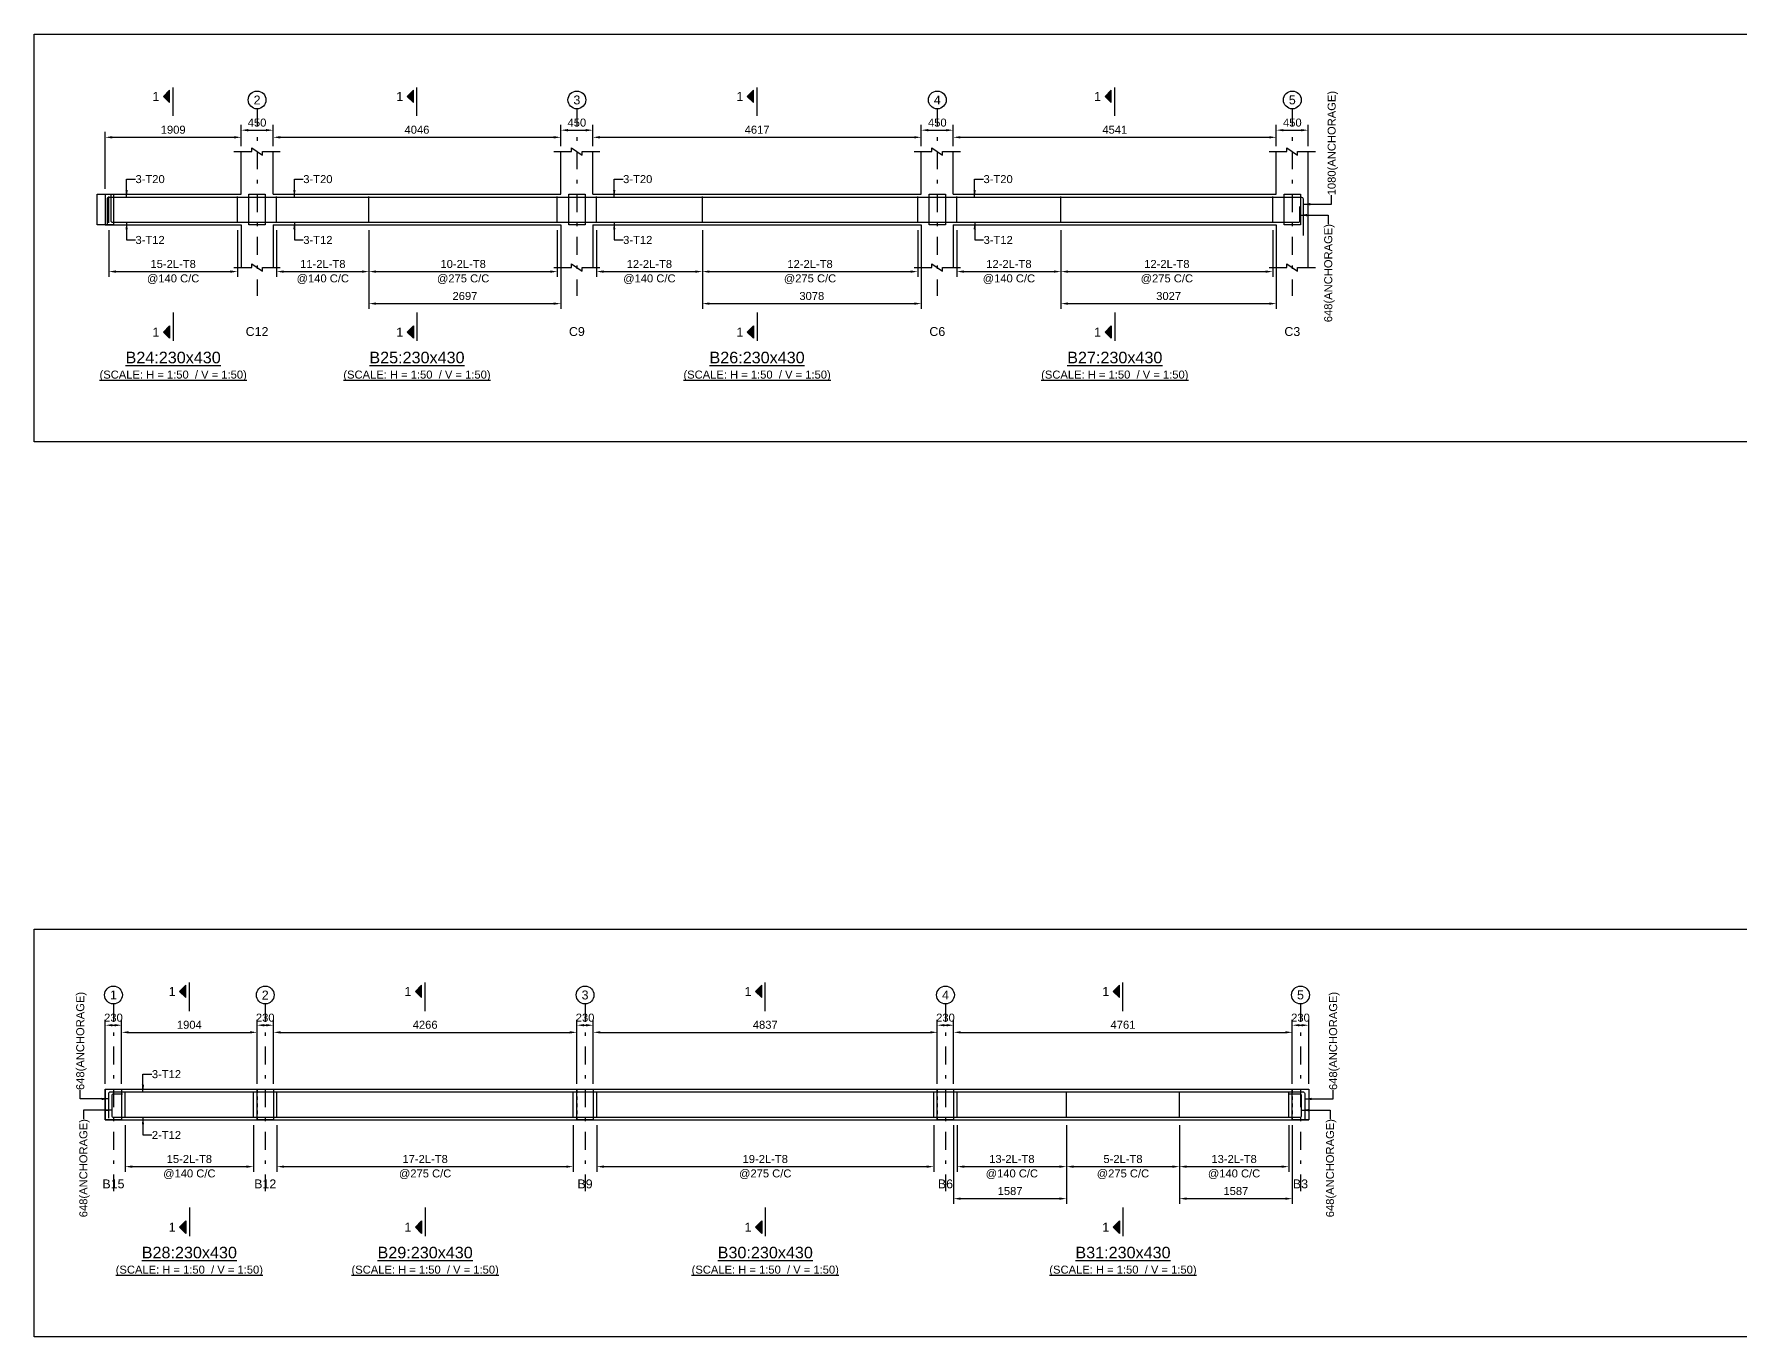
# Model space of a CAD drawing. Header units: inches. Extents: x -2000 to 93976, y -209440 to 3300.
# Drawn here: x -2000 to 45988, y -209440 to -172820 of the extents above; entities that cross this region are included whole.
import ezdxf
from ezdxf.enums import TextEntityAlignment as Align

# ---------------------------------------------------------------- set-up
doc = ezdxf.new("R2010")
doc.units = ezdxf.units.IN
doc.header["$LTSCALE"] = 1000
doc.header["$MEASUREMENT"] = 0
doc.linetypes.add('SCCenter', pattern=[1.2, 0.5, -0.3, 0.1, -0.3])
doc.linetypes.add('SCHidden', pattern=[0.2, 0.1, -0.1])
for name, color, linetype in [('Concrete Line', 2, 'Continuous'), ('Cut Line', 31, 'Continuous'), ('Dimension', 31, 'Continuous'), ('Grid', 8, 'Continuous'), ('Labels', 4, 'Continuous'), ('Labels_Support', 4, 'Continuous'), ('Link', 225, 'Continuous'), ('Reinforcement', 4, 'Continuous'), ('Schedule Border', 60, 'Continuous'), ('Section Mark', 5, 'Continuous'), ('Solid', 25, 'Continuous'), ('Text', 31, 'Continuous'), ('Text_Scale', 31, 'Continuous')]:
    doc.layers.add(name, color=color, linetype=linetype)
doc.styles.add('SC-SansSerif', font='SansSerif')
doc.styles.get("Standard").update_dxf_attribs({"font": 'txt.shx'})
doc.dimstyles.new('SCBBSDimStyl', dxfattribs={"dimtxt": 225, "dimasz": 200, "dimexe": 150, "dimexo": 150, "dimgap": 100, "dimtad": 1, "dimtoh": 1, "dimdec": 0, "dimzin": 0, "dimdsep": 46, "dimtxsty": 'SC-SansSerif', "dimcen": 0.09, "dimclrd": 8, "dimclre": 8, "dimclrt": 31, "dimadec": 0, "dimazin": 0, "dimtfac": 1, "dimtdec": 0, "dimtix": 1, "dimtofl": 0, "dimtmove": 0, "dimatfit": 3, "dimfxl": 1, "dimtolj": 1, "dimtzin": 0, "dimarcsym": 0})
doc.dimstyles.get("Standard").update_dxf_attribs({"dimtxt": 0.18, "dimasz": 200, "dimexe": 0.18, "dimexo": 0.0625, "dimgap": 0.09, "dimtad": 0, "dimtih": 1, "dimtoh": 1, "dimdec": 4, "dimzin": 0, "dimdsep": 46, "dimtxsty": 'Standard', "dimcen": 0.09, "dimadec": 0, "dimazin": 0, "dimtfac": 1, "dimtdec": 4, "dimtofl": 0, "dimtmove": 0, "dimatfit": 3, "dimfxl": 1, "dimtolj": 1, "dimtzin": 0, "dimarcsym": 0})

# ---------------------------------------------------------------- blocks, each defined once
blk = doc.blocks.new('*D133')
at = {"color": 8, "linetype": 'ByBlock', "lineweight": -2}
for p, q in [((100, -178330), (100, -179645)), ((3718, -178330), (3718, -179645)), ((300, -179495), (3518, -179495))]:
    blk.add_line(p, q, dxfattribs=at)
at = {"color": 8}
for points in [[(100, -179495), (300, -179462), (300, -179528)], [(3718, -179495), (3518, -179528), (3518, -179462)]]:
    blk.add_solid(points, dxfattribs=at)
at = {"layer": 'DEFPOINTS', "color": 31}
for p in [(100, -178180), (3718, -178180), (100, -179495)]:
    blk.add_point(p, dxfattribs=at)
at = {"color": 31, "char_height": 225, "attachment_point": 5, "style": 'SC-SansSerif'}
for s, insert in [('\\A1;15-2L-T8', (1909, -179282)), ('\\A1;@140 C/C', (1909, -179708))]:
    blk.add_mtext(s, dxfattribs=dict(at, insert=insert))
blk = doc.blocks.new('*D134')
at = {"color": 8, "linetype": 'ByBlock', "lineweight": -2}
for p, q in [((4818, -178330), (4818, -179645)), ((7415, -178330), (7415, -179645)), ((5018, -179495), (7215, -179495))]:
    blk.add_line(p, q, dxfattribs=at)
at = {"color": 8}
for points in [[(4818, -179495), (5018, -179462), (5018, -179528)], [(7415, -179495), (7215, -179528), (7215, -179462)]]:
    blk.add_solid(points, dxfattribs=at)
at = {"layer": 'DEFPOINTS', "color": 31}
for p in [(4818, -178180), (7415, -178180), (4818, -179495)]:
    blk.add_point(p, dxfattribs=at)
at = {"color": 31, "char_height": 225, "attachment_point": 5, "style": 'SC-SansSerif'}
for s, insert in [('\\A1;11-2L-T8', (6117, -179282)), ('\\A1;@140 C/C', (6117, -179708))]:
    blk.add_mtext(s, dxfattribs=dict(at, insert=insert))
blk = doc.blocks.new('*D135')
at = {"color": 8, "linetype": 'ByBlock', "lineweight": -2}
for p, q in [((7415, -178330), (7415, -179645)), ((12710, -178330), (12710, -179645)), ((7615, -179495), (12510, -179495))]:
    blk.add_line(p, q, dxfattribs=at)
at = {"color": 8}
for points in [[(7415, -179495), (7615, -179462), (7615, -179528)], [(12710, -179495), (12510, -179528), (12510, -179462)]]:
    blk.add_solid(points, dxfattribs=at)
at = {"layer": 'DEFPOINTS', "color": 31}
for p in [(7415, -178180), (12710, -178180), (7415, -179495)]:
    blk.add_point(p, dxfattribs=at)
at = {"color": 31, "char_height": 225, "attachment_point": 5, "style": 'SC-SansSerif'}
for s, insert in [('\\A1;10-2L-T8', (10063, -179282)), ('\\A1;@275 C/C', (10063, -179708))]:
    blk.add_mtext(s, dxfattribs=dict(at, insert=insert))
blk = doc.blocks.new('*D136')
at = {"color": 8, "linetype": 'ByBlock', "lineweight": -2}
for p, q in [((7415, -178330), (7415, -180545)), ((12810, -178330), (12810, -180545)), ((7615, -180395), (12610, -180395))]:
    blk.add_line(p, q, dxfattribs=at)
at = {"color": 8}
for points in [[(7415, -180395), (7615, -180362), (7615, -180428)], [(12810, -180395), (12610, -180428), (12610, -180362)]]:
    blk.add_solid(points, dxfattribs=at)
at = {"layer": 'DEFPOINTS', "color": 31}
for p in [(7415, -178180), (12810, -178180), (7415, -180395)]:
    blk.add_point(p, dxfattribs=at)
at = {"color": 31, "insert": (10113, -180182), "char_height": 225, "attachment_point": 5, "style": 'SC-SansSerif'}
blk.add_mtext('\\A1;2697', dxfattribs=at)
blk = doc.blocks.new('*D137')
at = {"color": 8, "linetype": 'ByBlock', "lineweight": -2}
for p, q in [((13810, -178330), (13810, -179645)), ((16788, -178330), (16788, -179645)), ((14010, -179495), (16588, -179495))]:
    blk.add_line(p, q, dxfattribs=at)
at = {"color": 8}
for points in [[(13810, -179495), (14010, -179462), (14010, -179528)], [(16788, -179495), (16588, -179528), (16588, -179462)]]:
    blk.add_solid(points, dxfattribs=at)
at = {"layer": 'DEFPOINTS', "color": 31}
for p in [(13810, -178180), (16788, -178180), (13810, -179495)]:
    blk.add_point(p, dxfattribs=at)
at = {"color": 31, "char_height": 225, "attachment_point": 5, "style": 'SC-SansSerif'}
for s, insert in [('\\A1;12-2L-T8', (15299, -179282)), ('\\A1;@140 C/C', (15299, -179708))]:
    blk.add_mtext(s, dxfattribs=dict(at, insert=insert))
blk = doc.blocks.new('*D138')
at = {"color": 8, "linetype": 'ByBlock', "lineweight": -2}
for p, q in [((16788, -178330), (16788, -179645)), ((22844, -178330), (22844, -179645)), ((16988, -179495), (22644, -179495))]:
    blk.add_line(p, q, dxfattribs=at)
at = {"color": 8}
for points in [[(16788, -179495), (16988, -179462), (16988, -179528)], [(22844, -179495), (22644, -179528), (22644, -179462)]]:
    blk.add_solid(points, dxfattribs=at)
at = {"layer": 'DEFPOINTS', "color": 31}
for p in [(16788, -178180), (22844, -178180), (16788, -179495)]:
    blk.add_point(p, dxfattribs=at)
at = {"color": 31, "char_height": 225, "attachment_point": 5, "style": 'SC-SansSerif'}
for s, insert in [('\\A1;12-2L-T8', (19816, -179282)), ('\\A1;@275 C/C', (19816, -179708))]:
    blk.add_mtext(s, dxfattribs=dict(at, insert=insert))
blk = doc.blocks.new('*D139')
at = {"color": 8, "linetype": 'ByBlock', "lineweight": -2}
for p, q in [((16788, -178330), (16788, -180545)), ((22944, -178330), (22944, -180545)), ((16988, -180395), (22744, -180395))]:
    blk.add_line(p, q, dxfattribs=at)
at = {"color": 8}
for points in [[(16788, -180395), (16988, -180362), (16988, -180428)], [(22944, -180395), (22744, -180428), (22744, -180362)]]:
    blk.add_solid(points, dxfattribs=at)
at = {"layer": 'DEFPOINTS', "color": 31}
for p in [(16788, -178180), (22944, -178180), (16788, -180395)]:
    blk.add_point(p, dxfattribs=at)
at = {"color": 31, "insert": (19866, -180182), "char_height": 225, "attachment_point": 5, "style": 'SC-SansSerif'}
blk.add_mtext('\\A1;3078', dxfattribs=at)
blk = doc.blocks.new('*D140')
at = {"color": 8, "linetype": 'ByBlock', "lineweight": -2}
for p, q in [((23944, -178330), (23944, -179645)), ((26871, -178330), (26871, -179645)), ((24144, -179495), (26671, -179495))]:
    blk.add_line(p, q, dxfattribs=at)
at = {"color": 8}
for points in [[(23944, -179495), (24144, -179462), (24144, -179528)], [(26871, -179495), (26671, -179528), (26671, -179462)]]:
    blk.add_solid(points, dxfattribs=at)
at = {"layer": 'DEFPOINTS', "color": 31}
for p in [(23944, -178180), (26871, -178180), (23944, -179495)]:
    blk.add_point(p, dxfattribs=at)
at = {"color": 31, "char_height": 225, "attachment_point": 5, "style": 'SC-SansSerif'}
for s, insert in [('\\A1;12-2L-T8', (25408, -179282)), ('\\A1;@140 C/C', (25408, -179708))]:
    blk.add_mtext(s, dxfattribs=dict(at, insert=insert))
blk = doc.blocks.new('*D141')
at = {"color": 8, "linetype": 'ByBlock', "lineweight": -2}
for p, q in [((26871, -178330), (26871, -179645)), ((32826, -178330), (32826, -179645)), ((27071, -179495), (32626, -179495))]:
    blk.add_line(p, q, dxfattribs=at)
at = {"color": 8}
for points in [[(26871, -179495), (27071, -179462), (27071, -179528)], [(32826, -179495), (32626, -179528), (32626, -179462)]]:
    blk.add_solid(points, dxfattribs=at)
at = {"layer": 'DEFPOINTS', "color": 31}
for p in [(26871, -178180), (32826, -178180), (26871, -179495)]:
    blk.add_point(p, dxfattribs=at)
at = {"color": 31, "char_height": 225, "attachment_point": 5, "style": 'SC-SansSerif'}
for s, insert in [('\\A1;12-2L-T8', (29849, -179282)), ('\\A1;@275 C/C', (29849, -179708))]:
    blk.add_mtext(s, dxfattribs=dict(at, insert=insert))
blk = doc.blocks.new('*D142')
at = {"color": 8, "linetype": 'ByBlock', "lineweight": -2}
for p, q in [((26871, -178330), (26871, -180545)), ((32926, -178330), (32926, -180545)), ((27071, -180395), (32726, -180395))]:
    blk.add_line(p, q, dxfattribs=at)
at = {"color": 8}
for points in [[(26871, -180395), (27071, -180362), (27071, -180428)], [(32926, -180395), (32726, -180428), (32726, -180362)]]:
    blk.add_solid(points, dxfattribs=at)
at = {"layer": 'DEFPOINTS', "color": 31}
for p in [(26871, -178180), (32926, -178180), (26871, -180395)]:
    blk.add_point(p, dxfattribs=at)
at = {"color": 31, "insert": (29899, -180182), "char_height": 225, "attachment_point": 5, "style": 'SC-SansSerif'}
blk.add_mtext('\\A1;3027', dxfattribs=at)
blk = doc.blocks.new('*D151')
at = {"color": 8, "linetype": 'ByBlock', "lineweight": -2}
for p, q in [((0, -177170), (0, -175570)), ((3818, -175970), (3818, -175570)), ((200, -175720), (3618, -175720))]:
    blk.add_line(p, q, dxfattribs=at)
at = {"color": 8}
for points in [[(0, -175720), (200, -175687), (200, -175753)], [(3818, -175720), (3618, -175753), (3618, -175687)]]:
    blk.add_solid(points, dxfattribs=at)
at = {"layer": 'DEFPOINTS', "color": 31}
for p in [(0, -175720), (3818, -176120), (0, -177320)]:
    blk.add_point(p, dxfattribs=at)
at = {"color": 31, "insert": (1909, -175508), "char_height": 225, "attachment_point": 5, "style": 'SC-SansSerif'}
blk.add_mtext('\\A1;1909', dxfattribs=at)
blk = doc.blocks.new('*D152')
at = {"color": 8, "linetype": 'ByBlock', "lineweight": -2}
for p, q in [((4718, -175970), (4718, -175570)), ((12810, -175970), (12810, -175570)), ((4918, -175720), (12610, -175720))]:
    blk.add_line(p, q, dxfattribs=at)
at = {"color": 8}
for points in [[(4718, -175720), (4918, -175687), (4918, -175753)], [(12810, -175720), (12610, -175753), (12610, -175687)]]:
    blk.add_solid(points, dxfattribs=at)
at = {"layer": 'DEFPOINTS', "color": 31}
for p in [(4718, -175720), (4718, -176120), (12810, -176120)]:
    blk.add_point(p, dxfattribs=at)
at = {"color": 31, "insert": (8764, -175508), "char_height": 225, "attachment_point": 5, "style": 'SC-SansSerif'}
blk.add_mtext('\\A1;4046', dxfattribs=at)
blk = doc.blocks.new('*D153')
at = {"color": 8, "linetype": 'ByBlock', "lineweight": -2}
for p, q in [((13710, -175970), (13710, -175570)), ((22944, -175970), (22944, -175570)), ((13910, -175720), (22744, -175720))]:
    blk.add_line(p, q, dxfattribs=at)
at = {"color": 8}
for points in [[(13710, -175720), (13910, -175687), (13910, -175753)], [(22944, -175720), (22744, -175753), (22744, -175687)]]:
    blk.add_solid(points, dxfattribs=at)
at = {"layer": 'DEFPOINTS', "color": 31}
for p in [(13710, -175720), (13710, -176120), (22944, -176120)]:
    blk.add_point(p, dxfattribs=at)
at = {"color": 31, "insert": (18327, -175508), "char_height": 225, "attachment_point": 5, "style": 'SC-SansSerif'}
blk.add_mtext('\\A1;4617', dxfattribs=at)
blk = doc.blocks.new('*D154')
at = {"color": 8, "linetype": 'ByBlock', "lineweight": -2}
for p, q in [((23844, -175970), (23844, -175570)), ((32926, -175970), (32926, -175570)), ((24044, -175720), (32726, -175720))]:
    blk.add_line(p, q, dxfattribs=at)
at = {"color": 8}
for points in [[(23844, -175720), (24044, -175687), (24044, -175753)], [(32926, -175720), (32726, -175753), (32726, -175687)]]:
    blk.add_solid(points, dxfattribs=at)
at = {"layer": 'DEFPOINTS', "color": 31}
for p in [(23844, -175720), (23844, -176120), (32926, -176120)]:
    blk.add_point(p, dxfattribs=at)
at = {"color": 31, "insert": (28385, -175508), "char_height": 225, "attachment_point": 5, "style": 'SC-SansSerif'}
blk.add_mtext('\\A1;4541', dxfattribs=at)
blk = doc.blocks.new('*D155')
at = {"color": 8, "linetype": 'ByBlock', "lineweight": -2}
for p, q in [((3818, -175970), (3818, -175370)), ((4018, -175520), (4518, -175520)), ((4718, -175970), (4718, -175370))]:
    blk.add_line(p, q, dxfattribs=at)
at = {"color": 8}
for points in [[(3818, -175520), (4018, -175487), (4018, -175553)], [(4718, -175520), (4518, -175553), (4518, -175487)]]:
    blk.add_solid(points, dxfattribs=at)
at = {"layer": 'DEFPOINTS', "color": 31}
for p in [(3818, -175520), (3818, -176120), (4718, -176120)]:
    blk.add_point(p, dxfattribs=at)
at = {"color": 31, "insert": (4268, -175308), "char_height": 225, "attachment_point": 5, "style": 'SC-SansSerif'}
blk.add_mtext('\\A1;450', dxfattribs=at)
blk = doc.blocks.new('*D156')
at = {"color": 8, "linetype": 'ByBlock', "lineweight": -2}
for p, q in [((12810, -175970), (12810, -175370)), ((13010, -175520), (13510, -175520)), ((13710, -175970), (13710, -175370))]:
    blk.add_line(p, q, dxfattribs=at)
at = {"color": 8}
for points in [[(12810, -175520), (13010, -175487), (13010, -175553)], [(13710, -175520), (13510, -175553), (13510, -175487)]]:
    blk.add_solid(points, dxfattribs=at)
at = {"layer": 'DEFPOINTS', "color": 31}
for p in [(12810, -175520), (12810, -176120), (13710, -176120)]:
    blk.add_point(p, dxfattribs=at)
at = {"color": 31, "insert": (13260, -175308), "char_height": 225, "attachment_point": 5, "style": 'SC-SansSerif'}
blk.add_mtext('\\A1;450', dxfattribs=at)
blk = doc.blocks.new('*D157')
at = {"color": 8, "linetype": 'ByBlock', "lineweight": -2}
for p, q in [((22944, -175970), (22944, -175370)), ((23144, -175520), (23644, -175520)), ((23844, -175970), (23844, -175370))]:
    blk.add_line(p, q, dxfattribs=at)
at = {"color": 8}
for points in [[(22944, -175520), (23144, -175487), (23144, -175553)], [(23844, -175520), (23644, -175553), (23644, -175487)]]:
    blk.add_solid(points, dxfattribs=at)
at = {"layer": 'DEFPOINTS', "color": 31}
for p in [(22944, -175520), (22944, -176120), (23844, -176120)]:
    blk.add_point(p, dxfattribs=at)
at = {"color": 31, "insert": (23394, -175308), "char_height": 225, "attachment_point": 5, "style": 'SC-SansSerif'}
blk.add_mtext('\\A1;450', dxfattribs=at)
blk = doc.blocks.new('*D158')
at = {"color": 8, "linetype": 'ByBlock', "lineweight": -2}
for p, q in [((32926, -175970), (32926, -175370)), ((33126, -175520), (33626, -175520)), ((33826, -175970), (33826, -175370))]:
    blk.add_line(p, q, dxfattribs=at)
at = {"color": 8}
for points in [[(32926, -175520), (33126, -175487), (33126, -175553)], [(33826, -175520), (33626, -175553), (33626, -175487)]]:
    blk.add_solid(points, dxfattribs=at)
at = {"layer": 'DEFPOINTS', "color": 31}
for p in [(32926, -175520), (32926, -176120), (33826, -176120)]:
    blk.add_point(p, dxfattribs=at)
at = {"color": 31, "insert": (33376, -175308), "char_height": 225, "attachment_point": 5, "style": 'SC-SansSerif'}
blk.add_mtext('\\A1;450', dxfattribs=at)
blk = doc.blocks.new('*D159')
at = {"color": 8, "linetype": 'ByBlock', "lineweight": -2}
for p, q in [((560, -203490), (560, -204805)), ((4168, -203490), (4168, -204805)), ((760, -204655), (3968, -204655))]:
    blk.add_line(p, q, dxfattribs=at)
at = {"color": 8}
for points in [[(560, -204655), (760, -204622), (760, -204688)], [(4168, -204655), (3968, -204688), (3968, -204622)]]:
    blk.add_solid(points, dxfattribs=at)
at = {"layer": 'DEFPOINTS', "color": 31}
for p in [(560, -203340), (4168, -203340), (560, -204655)]:
    blk.add_point(p, dxfattribs=at)
at = {"color": 31, "char_height": 225, "attachment_point": 5, "style": 'SC-SansSerif'}
for s, insert in [('\\A1;15-2L-T8', (2364, -204442)), ('\\A1;@140 C/C', (2364, -204868))]:
    blk.add_mtext(s, dxfattribs=dict(at, insert=insert))
blk = doc.blocks.new('*D160')
at = {"color": 8, "linetype": 'ByBlock', "lineweight": -2}
for p, q in [((4828, -203490), (4828, -204805)), ((13160, -203490), (13160, -204805)), ((5028, -204655), (12960, -204655))]:
    blk.add_line(p, q, dxfattribs=at)
at = {"color": 8}
for points in [[(4828, -204655), (5028, -204622), (5028, -204688)], [(13160, -204655), (12960, -204688), (12960, -204622)]]:
    blk.add_solid(points, dxfattribs=at)
at = {"layer": 'DEFPOINTS', "color": 31}
for p in [(4828, -203340), (13160, -203340), (4828, -204655)]:
    blk.add_point(p, dxfattribs=at)
at = {"color": 31, "char_height": 225, "attachment_point": 5, "style": 'SC-SansSerif'}
for s, insert in [('\\A1;17-2L-T8', (8994, -204442)), ('\\A1;@275 C/C', (8994, -204868))]:
    blk.add_mtext(s, dxfattribs=dict(at, insert=insert))
blk = doc.blocks.new('*D161')
at = {"color": 8, "linetype": 'ByBlock', "lineweight": -2}
for p, q in [((13820, -203490), (13820, -204805)), ((23294, -203490), (23294, -204805)), ((14020, -204655), (23094, -204655))]:
    blk.add_line(p, q, dxfattribs=at)
at = {"color": 8}
for points in [[(13820, -204655), (14020, -204622), (14020, -204688)], [(23294, -204655), (23094, -204688), (23094, -204622)]]:
    blk.add_solid(points, dxfattribs=at)
at = {"layer": 'DEFPOINTS', "color": 31}
for p in [(13820, -203340), (23294, -203340), (13820, -204655)]:
    blk.add_point(p, dxfattribs=at)
at = {"color": 31, "char_height": 225, "attachment_point": 5, "style": 'SC-SansSerif'}
for s, insert in [('\\A1;19-2L-T8', (18557, -204442)), ('\\A1;@275 C/C', (18557, -204868))]:
    blk.add_mtext(s, dxfattribs=dict(at, insert=insert))
blk = doc.blocks.new('*D162')
at = {"color": 8, "linetype": 'ByBlock', "lineweight": -2}
for p, q in [((23954, -203490), (23954, -204805)), ((27028, -203490), (27028, -204805)), ((24154, -204655), (26828, -204655))]:
    blk.add_line(p, q, dxfattribs=at)
at = {"color": 8}
for points in [[(23954, -204655), (24154, -204622), (24154, -204688)], [(27028, -204655), (26828, -204688), (26828, -204622)]]:
    blk.add_solid(points, dxfattribs=at)
at = {"layer": 'DEFPOINTS', "color": 31}
for p in [(23954, -203340), (27028, -203340), (23954, -204655)]:
    blk.add_point(p, dxfattribs=at)
at = {"color": 31, "char_height": 225, "attachment_point": 5, "style": 'SC-SansSerif'}
for s, insert in [('\\A1;13-2L-T8', (25491, -204442)), ('\\A1;@140 C/C', (25491, -204868))]:
    blk.add_mtext(s, dxfattribs=dict(at, insert=insert))
blk = doc.blocks.new('*D163')
at = {"color": 8, "linetype": 'ByBlock', "lineweight": -2}
for p, q in [((23854, -203490), (23854, -205705)), ((27028, -203490), (27028, -205705)), ((24054, -205555), (26828, -205555))]:
    blk.add_line(p, q, dxfattribs=at)
at = {"color": 8}
for points in [[(23854, -205555), (24054, -205522), (24054, -205588)], [(27028, -205555), (26828, -205588), (26828, -205522)]]:
    blk.add_solid(points, dxfattribs=at)
at = {"layer": 'DEFPOINTS', "color": 31}
for p in [(23854, -203340), (27028, -203340), (23854, -205555)]:
    blk.add_point(p, dxfattribs=at)
at = {"color": 31, "insert": (25441, -205342), "char_height": 225, "attachment_point": 5, "style": 'SC-SansSerif'}
blk.add_mtext('\\A1;1587', dxfattribs=at)
blk = doc.blocks.new('*D164')
at = {"color": 8, "linetype": 'ByBlock', "lineweight": -2}
for p, q in [((27028, -203490), (27028, -204805)), ((30202, -203490), (30202, -204805)), ((27228, -204655), (30002, -204655))]:
    blk.add_line(p, q, dxfattribs=at)
at = {"color": 8}
for points in [[(27028, -204655), (27228, -204622), (27228, -204688)], [(30202, -204655), (30002, -204688), (30002, -204622)]]:
    blk.add_solid(points, dxfattribs=at)
at = {"layer": 'DEFPOINTS', "color": 31}
for p in [(27028, -203340), (30202, -203340), (27028, -204655)]:
    blk.add_point(p, dxfattribs=at)
at = {"color": 31, "char_height": 225, "attachment_point": 5, "style": 'SC-SansSerif'}
for s, insert in [('\\A1;5-2L-T8', (28615, -204442)), ('\\A1;@275 C/C', (28615, -204868))]:
    blk.add_mtext(s, dxfattribs=dict(at, insert=insert))
blk = doc.blocks.new('*D165')
at = {"color": 8, "linetype": 'ByBlock', "lineweight": -2}
for p, q in [((30202, -203490), (30202, -204805)), ((33276, -203490), (33276, -204805)), ((30402, -204655), (33076, -204655))]:
    blk.add_line(p, q, dxfattribs=at)
at = {"color": 8}
for points in [[(30202, -204655), (30402, -204622), (30402, -204688)], [(33276, -204655), (33076, -204688), (33076, -204622)]]:
    blk.add_solid(points, dxfattribs=at)
at = {"layer": 'DEFPOINTS', "color": 31}
for p in [(30202, -203340), (33276, -203340), (30202, -204655)]:
    blk.add_point(p, dxfattribs=at)
at = {"color": 31, "char_height": 225, "attachment_point": 5, "style": 'SC-SansSerif'}
for s, insert in [('\\A1;13-2L-T8', (31739, -204442)), ('\\A1;@140 C/C', (31739, -204868))]:
    blk.add_mtext(s, dxfattribs=dict(at, insert=insert))
blk = doc.blocks.new('*D166')
at = {"color": 8, "linetype": 'ByBlock', "lineweight": -2}
for p, q in [((30202, -203490), (30202, -205705)), ((33376, -203490), (33376, -205705)), ((30402, -205555), (33176, -205555))]:
    blk.add_line(p, q, dxfattribs=at)
at = {"color": 8}
for points in [[(30202, -205555), (30402, -205522), (30402, -205588)], [(33376, -205555), (33176, -205588), (33176, -205522)]]:
    blk.add_solid(points, dxfattribs=at)
at = {"layer": 'DEFPOINTS', "color": 31}
for p in [(30202, -203340), (33376, -203340), (30202, -205555)]:
    blk.add_point(p, dxfattribs=at)
at = {"color": 31, "insert": (31789, -205342), "char_height": 225, "attachment_point": 5, "style": 'SC-SansSerif'}
blk.add_mtext('\\A1;1587', dxfattribs=at)
blk = doc.blocks.new('*D175')
at = {"color": 8, "linetype": 'ByBlock', "lineweight": -2}
for p, q in [((460, -202330), (460, -200730)), ((660, -200880), (4068, -200880)), ((4268, -202330), (4268, -200730))]:
    blk.add_line(p, q, dxfattribs=at)
at = {"color": 8}
for points in [[(460, -200880), (660, -200847), (660, -200913)], [(4268, -200880), (4068, -200913), (4068, -200847)]]:
    blk.add_solid(points, dxfattribs=at)
at = {"layer": 'DEFPOINTS', "color": 31}
for p in [(460, -200880), (460, -202480), (4268, -202480)]:
    blk.add_point(p, dxfattribs=at)
at = {"color": 31, "insert": (2364, -200668), "char_height": 225, "attachment_point": 5, "style": 'SC-SansSerif'}
blk.add_mtext('\\A1;1904', dxfattribs=at)
blk = doc.blocks.new('*D176')
at = {"color": 8, "linetype": 'ByBlock', "lineweight": -2}
for p, q in [((4728, -202330), (4728, -200730)), ((4928, -200880), (13060, -200880)), ((13260, -202330), (13260, -200730))]:
    blk.add_line(p, q, dxfattribs=at)
at = {"color": 8}
for points in [[(4728, -200880), (4928, -200847), (4928, -200913)], [(13260, -200880), (13060, -200913), (13060, -200847)]]:
    blk.add_solid(points, dxfattribs=at)
at = {"layer": 'DEFPOINTS', "color": 31}
for p in [(4728, -200880), (4728, -202480), (13260, -202480)]:
    blk.add_point(p, dxfattribs=at)
at = {"color": 31, "insert": (8994, -200668), "char_height": 225, "attachment_point": 5, "style": 'SC-SansSerif'}
blk.add_mtext('\\A1;4266', dxfattribs=at)
blk = doc.blocks.new('*D177')
at = {"color": 8, "linetype": 'ByBlock', "lineweight": -2}
for p, q in [((13720, -202330), (13720, -200730)), ((13920, -200880), (23194, -200880)), ((23394, -202330), (23394, -200730))]:
    blk.add_line(p, q, dxfattribs=at)
at = {"color": 8}
for points in [[(13720, -200880), (13920, -200847), (13920, -200913)], [(23394, -200880), (23194, -200913), (23194, -200847)]]:
    blk.add_solid(points, dxfattribs=at)
at = {"layer": 'DEFPOINTS', "color": 31}
for p in [(13720, -200880), (13720, -202480), (23394, -202480)]:
    blk.add_point(p, dxfattribs=at)
at = {"color": 31, "insert": (18557, -200668), "char_height": 225, "attachment_point": 5, "style": 'SC-SansSerif'}
blk.add_mtext('\\A1;4837', dxfattribs=at)
blk = doc.blocks.new('*D178')
at = {"color": 8, "linetype": 'ByBlock', "lineweight": -2}
for p, q in [((23854, -202330), (23854, -200730)), ((24054, -200880), (33176, -200880)), ((33376, -202330), (33376, -200730))]:
    blk.add_line(p, q, dxfattribs=at)
at = {"color": 8}
for points in [[(23854, -200880), (24054, -200847), (24054, -200913)], [(33376, -200880), (33176, -200913), (33176, -200847)]]:
    blk.add_solid(points, dxfattribs=at)
at = {"layer": 'DEFPOINTS', "color": 31}
for p in [(23854, -200880), (23854, -202480), (33376, -202480)]:
    blk.add_point(p, dxfattribs=at)
at = {"color": 31, "insert": (28615, -200668), "char_height": 225, "attachment_point": 5, "style": 'SC-SansSerif'}
blk.add_mtext('\\A1;4761', dxfattribs=at)
blk = doc.blocks.new('*D179')
at = {"color": 8, "linetype": 'ByBlock', "lineweight": -2}
for p, q in [((0, -202330), (0, -200530)), ((460, -202330), (460, -200530)), ((200, -200680), (260, -200680))]:
    blk.add_line(p, q, dxfattribs=at)
at = {"color": 8}
for points in [[(0, -200680), (200, -200647), (200, -200713)], [(460, -200680), (260, -200713), (260, -200647)]]:
    blk.add_solid(points, dxfattribs=at)
at = {"layer": 'DEFPOINTS', "color": 31}
for p in [(0, -200680), (0, -202480), (460, -202480)]:
    blk.add_point(p, dxfattribs=at)
at = {"color": 31, "insert": (230, -200468), "char_height": 225, "attachment_point": 5, "style": 'SC-SansSerif'}
blk.add_mtext('\\A1;230', dxfattribs=at)
blk = doc.blocks.new('*D180')
at = {"color": 8, "linetype": 'ByBlock', "lineweight": -2}
for p, q in [((4268, -202330), (4268, -200530)), ((4728, -202330), (4728, -200530)), ((4468, -200680), (4528, -200680))]:
    blk.add_line(p, q, dxfattribs=at)
at = {"color": 8}
for points in [[(4268, -200680), (4468, -200647), (4468, -200713)], [(4728, -200680), (4528, -200713), (4528, -200647)]]:
    blk.add_solid(points, dxfattribs=at)
at = {"layer": 'DEFPOINTS', "color": 31}
for p in [(4268, -200680), (4268, -202480), (4728, -202480)]:
    blk.add_point(p, dxfattribs=at)
at = {"color": 31, "insert": (4498, -200468), "char_height": 225, "attachment_point": 5, "style": 'SC-SansSerif'}
blk.add_mtext('\\A1;230', dxfattribs=at)
blk = doc.blocks.new('*D181')
at = {"color": 8, "linetype": 'ByBlock', "lineweight": -2}
for p, q in [((13260, -202330), (13260, -200530)), ((13720, -202330), (13720, -200530)), ((13460, -200680), (13520, -200680))]:
    blk.add_line(p, q, dxfattribs=at)
at = {"color": 8}
for points in [[(13260, -200680), (13460, -200647), (13460, -200713)], [(13720, -200680), (13520, -200713), (13520, -200647)]]:
    blk.add_solid(points, dxfattribs=at)
at = {"layer": 'DEFPOINTS', "color": 31}
for p in [(13260, -200680), (13260, -202480), (13720, -202480)]:
    blk.add_point(p, dxfattribs=at)
at = {"color": 31, "insert": (13490, -200468), "char_height": 225, "attachment_point": 5, "style": 'SC-SansSerif'}
blk.add_mtext('\\A1;230', dxfattribs=at)
blk = doc.blocks.new('*D182')
at = {"color": 8, "linetype": 'ByBlock', "lineweight": -2}
for p, q in [((23394, -202330), (23394, -200530)), ((23854, -202330), (23854, -200530)), ((23594, -200680), (23654, -200680))]:
    blk.add_line(p, q, dxfattribs=at)
at = {"color": 8}
for points in [[(23394, -200680), (23594, -200647), (23594, -200713)], [(23854, -200680), (23654, -200713), (23654, -200647)]]:
    blk.add_solid(points, dxfattribs=at)
at = {"layer": 'DEFPOINTS', "color": 31}
for p in [(23394, -200680), (23394, -202480), (23854, -202480)]:
    blk.add_point(p, dxfattribs=at)
at = {"color": 31, "insert": (23624, -200468), "char_height": 225, "attachment_point": 5, "style": 'SC-SansSerif'}
blk.add_mtext('\\A1;230', dxfattribs=at)
blk = doc.blocks.new('*D183')
at = {"color": 8, "linetype": 'ByBlock', "lineweight": -2}
for p, q in [((33376, -202330), (33376, -200530)), ((33836, -202330), (33836, -200530)), ((33576, -200680), (33636, -200680))]:
    blk.add_line(p, q, dxfattribs=at)
at = {"color": 8}
for points in [[(33376, -200680), (33576, -200647), (33576, -200713)], [(33836, -200680), (33636, -200713), (33636, -200647)]]:
    blk.add_solid(points, dxfattribs=at)
at = {"layer": 'DEFPOINTS', "color": 31}
for p in [(33376, -200680), (33376, -202480), (33836, -202480)]:
    blk.add_point(p, dxfattribs=at)
at = {"color": 31, "insert": (33606, -200468), "char_height": 225, "attachment_point": 5, "style": 'SC-SansSerif'}
blk.add_mtext('\\A1;230', dxfattribs=at)

msp = doc.modelspace()

# ---------------------------------------------------------------- hatches: boundary and pattern name
at = {"layer": 'Solid'}
for points in [[(1809, -174395), (1634, -174570), (1809, -174745), (1809, -174395)], [(8664.5, -174395), (8489.5, -174570), (8664.5, -174745), (8664.5, -174395)], [(18227.5, -174395), (18052.5, -174570), (18227.5, -174745), (18227.5, -174395)], [(28285.5, -174395), (28110.5, -174570), (28285.5, -174745), (28285.5, -174395)], [(1809, -181370), (1634, -181195), (1809, -181020), (1809, -181370)], [(8664.5, -181370), (8489.5, -181195), (8664.5, -181020), (8664.5, -181370)], [(18227.5, -181370), (18052.5, -181195), (18227.5, -181020), (18227.5, -181370)], [(28285.5, -181370), (28110.5, -181195), (28285.5, -181020), (28285.5, -181370)], [(2264, -199555), (2089, -199730), (2264, -199905), (2264, -199555)], [(8894.5, -199555), (8719.5, -199730), (8894.5, -199905), (8894.5, -199555)], [(18457, -199555), (18282, -199730), (18457, -199905), (18457, -199555)], [(28515, -199555), (28340, -199730), (28515, -199905), (28515, -199555)], [(2264, -206530), (2089, -206355), (2264, -206180), (2264, -206530)], [(8894.5, -206530), (8719.5, -206355), (8894.5, -206180), (8894.5, -206530)], [(18457, -206530), (18282, -206355), (18457, -206180), (18457, -206530)], [(28515, -206530), (28340, -206355), (28515, -206180), (28515, -206530)]]:
    msp.add_hatch(color=256, dxfattribs=at).paths.add_polyline_path(points, flags=0)

# ---------------------------------------------------------------- linework, layer by layer
at = {"layer": 'Concrete Line'}
for p, q in [((3818, -177320), (3818, -176120)), ((4718, -177320), (4718, -176120)), ((12810, -177320), (12810, -176120)), ((13710, -177320), (13710, -176120)), ((22944, -177320), (22944, -176120)), ((23844, -177320), (23844, -176120)), ((32926, -177320), (32926, -176120)), ((33826, -179380), (33826, -176120)), ((0, -177320), (0, -178180)), ((3818, -178180), (3818, -179380)), ((4718, -178180), (4718, -179380)), ((12810, -178180), (12810, -179380)), ((13710, -178180), (13710, -179380)), ((22944, -178180), (22944, -179380)), ((23844, -178180), (23844, -179380)), ((32926, -178180), (32926, -179380))]:
    msp.add_line(p, q, dxfattribs=at)
for points in [[(-230, -177320), (230, -177320), (230, -177320), (230, -178180), (230, -178180), (-230, -178180), (-230, -178180), (-230, -177320)], [(4038, -177320), (4498, -177320), (4498, -177320), (4498, -178180), (4498, -178180), (4038, -178180), (4038, -178180), (4038, -177320)], [(13030, -177320), (13490, -177320), (13490, -177320), (13490, -178180), (13490, -178180), (13030, -178180), (13030, -178180), (13030, -177320)], [(23164, -177320), (23624, -177320), (23624, -177320), (23624, -178180), (23624, -178180), (23164, -178180), (23164, -178180), (23164, -177320)], [(33146, -177320), (33606, -177320), (33606, -177320), (33606, -178180), (33606, -178180), (33146, -178180), (33146, -178180), (33146, -177320)], [(0, -202480), (460, -202480), (460, -202480), (460, -203340), (460, -203340), (0, -203340), (0, -203340), (0, -202480)], [(4268, -203340), (4268, -202480), (4268, -202480), (4728, -202480), (4728, -202480), (4728, -203340), (4728, -203340), (4268, -203340)], [(13260, -203340), (13260, -202480), (13260, -202480), (13720, -202480), (13720, -202480), (13720, -203340), (13720, -203340), (13260, -203340)], [(23394, -203340), (23394, -202480), (23394, -202480), (23854, -202480), (23854, -202480), (23854, -203340), (23854, -203340), (23394, -203340)], [(33376, -202480), (33836, -202480), (33836, -202480), (33836, -203340), (33836, -203340), (33376, -203340), (33376, -203340), (33376, -202480)]]:
    msp.add_lwpolyline(points, close=True, dxfattribs=at)
at = {"layer": 'Concrete Line', "linetype": 'SCHidden'}
for points in [[(-230, -177320), (230, -177320), (230, -177320), (230, -178180), (230, -178180), (-230, -178180), (-230, -178180), (-230, -177320)], [(4038, -177320), (4498, -177320), (4498, -177320), (4498, -178180), (4498, -178180), (4038, -178180), (4038, -178180), (4038, -177320)], [(13030, -177320), (13490, -177320), (13490, -177320), (13490, -178180), (13490, -178180), (13030, -178180), (13030, -178180), (13030, -177320)], [(23164, -177320), (23624, -177320), (23624, -177320), (23624, -178180), (23624, -178180), (23164, -178180), (23164, -178180), (23164, -177320)], [(33146, -177320), (33606, -177320), (33606, -177320), (33606, -178180), (33606, -178180), (33146, -178180), (33146, -178180), (33146, -177320)], [(0, -202480), (460, -202480), (460, -202480), (460, -203340), (460, -203340), (0, -203340), (0, -203340), (0, -202480)], [(4268, -203340), (4268, -202480), (4268, -202480), (4728, -202480), (4728, -202480), (4728, -203340), (4728, -203340), (4268, -203340)], [(13260, -203340), (13260, -202480), (13260, -202480), (13720, -202480), (13720, -202480), (13720, -203340), (13720, -203340), (13260, -203340)], [(23394, -203340), (23394, -202480), (23394, -202480), (23854, -202480), (23854, -202480), (23854, -203340), (23854, -203340), (23394, -203340)], [(33376, -202480), (33836, -202480), (33836, -202480), (33836, -203340), (33836, -203340), (33376, -203340), (33376, -203340), (33376, -202480)]]:
    msp.add_lwpolyline(points, close=True, dxfattribs=at)
at = {"layer": 'Concrete Line'}
for points in [[(0, -177320), (3818, -177320)], [(4718, -177320), (12810, -177320)], [(13710, -177320), (22944, -177320)], [(23844, -177320), (32926, -177320)], [(0, -178180), (3818, -178180)], [(4718, -178180), (12810, -178180)], [(13710, -178180), (22944, -178180)], [(23844, -178180), (32926, -178180)], [(0, -202480), (460, -202480)], [(0, -202480), (0, -203340)], [(460, -202480), (4268, -202480)], [(4268, -202480), (4728, -202480)], [(4728, -202480), (13260, -202480)], [(13260, -202480), (13720, -202480)], [(13720, -202480), (23394, -202480)], [(23394, -202480), (23854, -202480)], [(23854, -202480), (33376, -202480)], [(33376, -202480), (33836, -202480)], [(33836, -202480), (33836, -203340)], [(0, -203340), (460, -203340)], [(460, -203340), (4268, -203340)], [(4268, -203340), (4728, -203340)], [(4728, -203340), (13260, -203340)], [(13260, -203340), (13720, -203340)], [(13720, -203340), (23394, -203340)], [(23394, -203340), (23854, -203340)], [(23854, -203340), (33376, -203340)], [(33376, -203340), (33836, -203340)]]:
    msp.add_lwpolyline(points, dxfattribs=at)
at = {"layer": 'Concrete Line', "color": 8, "linetype": 'SCHidden'}
for points in [[(460, -202480), (460, -203340)], [(4268, -202480), (4268, -203340)], [(4728, -202480), (4728, -203340)], [(13260, -202480), (13260, -203340)], [(13720, -202480), (13720, -203340)], [(23394, -202480), (23394, -203340)], [(23854, -202480), (23854, -203340)], [(33376, -202480), (33376, -203340)]]:
    msp.add_lwpolyline(points, dxfattribs=at)
at = {"layer": 'Cut Line'}
for points in [[(3618, -176120), (4118, -176120), (4118, -176020), (4418, -176220), (4418, -176120), (4918, -176120)], [(12610, -176120), (13110, -176120), (13110, -176020), (13410, -176220), (13410, -176120), (13910, -176120)], [(22744, -176120), (23244, -176120), (23244, -176020), (23544, -176220), (23544, -176120), (24044, -176120)], [(32726, -176120), (33226, -176120), (33226, -176020), (33526, -176220), (33526, -176120), (34026, -176120)], [(3618, -179380), (4118, -179380), (4118, -179280), (4418, -179480), (4418, -179380), (4918, -179380)], [(12610, -179380), (13110, -179380), (13110, -179280), (13410, -179480), (13410, -179380), (13910, -179380)], [(22744, -179380), (23244, -179380), (23244, -179280), (23544, -179480), (23544, -179380), (24044, -179380)], [(32726, -179380), (33226, -179380), (33226, -179280), (33526, -179480), (33526, -179380), (34026, -179380)]]:
    msp.add_lwpolyline(points, dxfattribs=at)
at = {"layer": 'Grid', "linetype": 'SCCenter'}
for p, q in [((4268, -174920), (4268, -180180)), ((13260, -174920), (13260, -180180)), ((23394, -174920), (23394, -180180)), ((33376, -174920), (33376, -180180)), ((230, -200080), (230, -205340)), ((4498, -200080), (4498, -205340)), ((13490, -200080), (13490, -205340)), ((23624, -200080), (23624, -205340)), ((33606, -200080), (33606, -205340))]:
    msp.add_line(p, q, dxfattribs=at)
at = {"layer": 'Grid'}
for centre in [(4268, -174670), (13260, -174670), (23394, -174670), (33376, -174670), (230, -199830), (4498, -199830), (13490, -199830), (23624, -199830), (33606, -199830)]:
    msp.add_circle(centre, 250, dxfattribs=at)
at = {"layer": 'Link'}
for p, q in [((100, -178120), (100, -177380)), ((3718, -178120), (3718, -177380)), ((4818, -178120), (4818, -177380)), ((7415.3, -178120), (7415.3, -177380)), ((12710, -178120), (12710, -177380)), ((13810, -178120), (13810, -177380)), ((16788, -178120), (16788, -177380)), ((22844, -178120), (22844, -177380)), ((23944, -178120), (23944, -177380)), ((26871.3, -178120), (26871.3, -177380)), ((32826, -178120), (32826, -177380)), ((560, -203280), (560, -202540)), ((4168, -203280), (4168, -202540)), ((4828, -203280), (4828, -202540)), ((13160, -203280), (13160, -202540)), ((13820, -203280), (13820, -202540)), ((23294, -203280), (23294, -202540)), ((23954, -203280), (23954, -202540)), ((27028, -203280), (27028, -202540)), ((30202, -203280), (30202, -202540)), ((33276, -203280), (33276, -202540))]:
    msp.add_line(p, q, dxfattribs=at)
at = {"layer": 'Reinforcement'}
for points in [[(60, -178150), (60, -177450, -0.4142136), (110, -177400), (33631, -177400, -0.4142135), (33681, -177450), (33681, -178484)], [(156, -177350), (156, -178058, 0.4142136), (206, -178108), (33538.3, -178108, 0.4142138), (33588.3, -178058), (33588.3, -177664)], [(96, -203292), (96, -202602, -0.4142136), (146, -202552), (33674, -202552, -0.4142136), (33724, -202602), (33724, -203308)], [(484, -202616), (234, -202616, 0.4142136), (184, -202666), (184, -203218, 0.4142136), (234, -203268), (33586, -203268, 0.4142136), (33636, -203218), (33636, -202666, 0.4142136), (33586, -202616), (33286, -202616)]]:
    msp.add_lwpolyline(points, format="xyb", dxfattribs=at)
at = {"layer": 'Schedule Border'}
for points in [[(-2000, -172820), (93525, -172820), (93525, -184280), (-2000, -184280)], [(-2000, -197980), (93976, -197980), (93976, -209440), (-2000, -209440)]]:
    msp.add_lwpolyline(points, close=True, dxfattribs=at)
at = {"layer": 'Section Mark'}
for points in [[(1809, -174395), (1634, -174570), (1809, -174745), (1809, -174395)], [(1909, -175120), (1909, -174320)], [(8664.5, -174395), (8489.5, -174570), (8664.5, -174745), (8664.5, -174395)], [(8764.5, -175120), (8764.5, -174320)], [(18227.5, -174395), (18052.5, -174570), (18227.5, -174745), (18227.5, -174395)], [(18327.5, -175120), (18327.5, -174320)], [(28285.5, -174395), (28110.5, -174570), (28285.5, -174745), (28285.5, -174395)], [(28385.5, -175120), (28385.5, -174320)], [(1909, -180645), (1909, -181445)], [(8764.5, -180645), (8764.5, -181445)], [(18327.5, -180645), (18327.5, -181445)], [(28385.5, -180645), (28385.5, -181445)], [(1809, -181370), (1634, -181195), (1809, -181020), (1809, -181370)], [(8664.5, -181370), (8489.5, -181195), (8664.5, -181020), (8664.5, -181370)], [(18227.5, -181370), (18052.5, -181195), (18227.5, -181020), (18227.5, -181370)], [(28285.5, -181370), (28110.5, -181195), (28285.5, -181020), (28285.5, -181370)], [(2264, -199555), (2089, -199730), (2264, -199905), (2264, -199555)], [(2364, -200280), (2364, -199480)], [(8894.5, -199555), (8719.5, -199730), (8894.5, -199905), (8894.5, -199555)], [(8994.5, -200280), (8994.5, -199480)], [(18457, -199555), (18282, -199730), (18457, -199905), (18457, -199555)], [(18557, -200280), (18557, -199480)], [(28515, -199555), (28340, -199730), (28515, -199905), (28515, -199555)], [(28615, -200280), (28615, -199480)], [(2364, -205805), (2364, -206605)], [(8994.5, -205805), (8994.5, -206605)], [(18557, -205805), (18557, -206605)], [(28615, -205805), (28615, -206605)], [(2264, -206530), (2089, -206355), (2264, -206180), (2264, -206530)], [(8894.5, -206530), (8719.5, -206355), (8894.5, -206180), (8894.5, -206530)], [(18457, -206530), (18282, -206355), (18457, -206180), (18457, -206530)], [(28515, -206530), (28340, -206355), (28515, -206180), (28515, -206530)]]:
    msp.add_lwpolyline(points, dxfattribs=at)

# ---------------------------------------------------------------- texts
at = {"layer": 'Grid', "style": 'SC-SansSerif'}
for s, p in [('2', (4268, -174670)), ('3', (13260, -174670)), ('4', (23394, -174670)), ('5', (33376, -174670)), ('1', (230, -199830)), ('2', (4498, -199830)), ('3', (13490, -199830)), ('4', (23624, -199830)), ('5', (33606, -199830))]:
    msp.add_text(s, height=250, dxfattribs=at).set_placement(p, align=Align.MIDDLE)
at = {"layer": 'Labels', "style": 'SC-SansSerif'}
for s, p in [('%%uB24:230x430', (1909, -182170)), ('%%uB25:230x430', (8764, -182170)), ('%%uB26:230x430', (18327, -182170)), ('%%uB27:230x430', (28385, -182170)), ('%%uB28:230x430', (2364, -207330)), ('%%uB29:230x430', (8994, -207330)), ('%%uB30:230x430', (18557, -207330)), ('%%uB31:230x430', (28615, -207330))]:
    msp.add_text(s, height=325, dxfattribs=at).set_placement(p, align=Align.BOTTOM_CENTER)
at = {"layer": 'Labels_Support', "style": 'SC-SansSerif'}
for s, p in [('C12', (4268, -181380)), ('C9', (13260, -181380)), ('C6', (23394, -181380)), ('C3', (33376, -181380)), ('B15', (230, -205340)), ('B12', (4498, -205340)), ('B9', (13490, -205340)), ('B6', (23624, -205340)), ('B3', (33606, -205340))]:
    msp.add_text(s, height=250, dxfattribs=at).set_placement(p, align=Align.BOTTOM_CENTER)
at = {"layer": 'Section Mark', "style": 'SC-SansSerif'}
for p in [(1521.5, -174570), (8377, -174570), (17940, -174570), (27998, -174570), (1521.5, -181195), (8377, -181195), (17940, -181195), (27998, -181195), (1976.5, -199730), (8607, -199730), (18169.5, -199730), (28227.5, -199730), (1976.5, -206355), (8607, -206355), (18169.5, -206355), (28227.5, -206355)]:
    msp.add_text('1', height=250, dxfattribs=at).set_placement(p, align=Align.MIDDLE_RIGHT)
at = {"layer": 'Text', "style": 'SC-SansSerif'}
for s, p in [('1080(ANCHORAGE)', (34482, -177350)), ('648(ANCHORAGE)', (-704, -202502)), ('648(ANCHORAGE)', (34524, -202502))]:
    msp.add_text(s, height=225, rotation=90, dxfattribs=at).set_placement(p, align=Align.MIDDLE_LEFT)
for s, p in [('3-T20', (850, -176895)), ('3-T20', (5568, -176895)), ('3-T20', (14560, -176895)), ('3-T20', (24693.5, -176895)), ('3-T12', (850, -178605)), ('3-T12', (5568, -178605)), ('3-T12', (14561, -178605)), ('3-T12', (24696, -178605)), ('3-T12', (1310, -202055)), ('2-T12', (1310, -203765))]:
    msp.add_text(s, height=225, dxfattribs=at).set_placement(p, align=Align.MIDDLE_LEFT)
for p in [(34386, -178158), (-616, -203318), (34436, -203318)]:
    msp.add_text('648(ANCHORAGE)', height=225, rotation=90, dxfattribs=at).set_placement(p, align=Align.MIDDLE_RIGHT)
at = {"layer": 'Text_Scale', "style": 'SC-SansSerif'}
for p in [(1909, -182570), (8764, -182570), (18327, -182570), (28385, -182570), (2364, -207730), (8994, -207730), (18557, -207730), (28615, -207730)]:
    msp.add_text('%%u(SCALE: H = 1:50  / V = 1:50)', height=225, dxfattribs=at).set_placement(p, align=Align.BOTTOM_CENTER)

# ---------------------------------------------------------------- dimensions: what is measured, and where the dimension line sits
at = {"layer": 'Dimension'}
for base, p1, p2, text, picture, middle in [((3818, -175720), (0, -177320), (3818, -176120), '1909', '*D151', (1909, -175720)), ((4718, -175520), (3818, -176120), (4718, -176120), '450', '*D155', (4268, -175520)), ((12810, -175720), (4718, -176120), (12810, -176120), '4046', '*D152', (8764, -175720)), ((13710, -175520), (12810, -176120), (13710, -176120), '450', '*D156', (13260, -175520)), ((22944, -175720), (13710, -176120), (22944, -176120), '4617', '*D153', (18327, -175720)), ((23844, -175520), (22944, -176120), (23844, -176120), '450', '*D157', (23394, -175520)), ((32926, -175720), (23844, -176120), (32926, -176120), '4541', '*D154', (28385, -175720)), ((33826, -175520), (32926, -176120), (33826, -176120), '450', '*D158', (33376, -175520)), ((3718, -179495), (100, -178180), (3718, -178180), '15-2L-T8\\X@140 C/C', '*D133', (1909, -179495)), ((7415.3, -179495), (4818, -178180), (7415.3, -178180), '11-2L-T8\\X@140 C/C', '*D134', (6116.7, -179495)), ((12710, -179495), (7415.3, -178180), (12710, -178180), '10-2L-T8\\X@275 C/C', '*D135', (10062.7, -179495)), ((12810, -180395), (7415.3, -178180), (12810, -178180), '2697', '*D136', (10112.7, -180395)), ((16788, -179495), (13810, -178180), (16788, -178180), '12-2L-T8\\X@140 C/C', '*D137', (15299, -179495)), ((22844, -179495), (16788, -178180), (22844, -178180), '12-2L-T8\\X@275 C/C', '*D138', (19816, -179495)), ((22944, -180395), (16788, -178180), (22944, -178180), '3078', '*D139', (19866, -180395)), ((26871.3, -179495), (23944, -178180), (26871.3, -178180), '12-2L-T8\\X@140 C/C', '*D140', (25407.7, -179495)), ((32826, -179495), (26871.3, -178180), (32826, -178180), '12-2L-T8\\X@275 C/C', '*D141', (29848.7, -179495)), ((32926, -180395), (26871.3, -178180), (32926, -178180), '3027', '*D142', (29898.7, -180395)), ((460, -200680), (0, -202480), (460, -202480), '230', '*D179', (230, -200680)), ((4268, -200880), (460, -202480), (4268, -202480), '1904', '*D175', (2364, -200880)), ((4728, -200680), (4268, -202480), (4728, -202480), '230', '*D180', (4498, -200680)), ((13260, -200880), (4728, -202480), (13260, -202480), '4266', '*D176', (8994, -200880)), ((13720, -200680), (13260, -202480), (13720, -202480), '230', '*D181', (13490, -200680)), ((23394, -200880), (13720, -202480), (23394, -202480), '4837', '*D177', (18557, -200880)), ((23854, -200680), (23394, -202480), (23854, -202480), '230', '*D182', (23624, -200680)), ((33376, -200880), (23854, -202480), (33376, -202480), '4761', '*D178', (28615, -200880)), ((33836, -200680), (33376, -202480), (33836, -202480), '230', '*D183', (33606, -200680)), ((4168, -204655), (560, -203340), (4168, -203340), '15-2L-T8\\X@140 C/C', '*D159', (2364, -204655)), ((13160, -204655), (4828, -203340), (13160, -203340), '17-2L-T8\\X@275 C/C', '*D160', (8994, -204655)), ((23294, -204655), (13820, -203340), (23294, -203340), '19-2L-T8\\X@275 C/C', '*D161', (18557, -204655)), ((27028, -205555), (23854, -203340), (27028, -203340), '1587', '*D163', (25441, -205555)), ((27028, -204655), (23954, -203340), (27028, -203340), '13-2L-T8\\X@140 C/C', '*D162', (25491, -204655)), ((30202, -204655), (27028, -203340), (30202, -203340), '5-2L-T8\\X@275 C/C', '*D164', (28615, -204655)), ((33276, -204655), (30202, -203340), (33276, -203340), '13-2L-T8\\X@140 C/C', '*D165', (31739, -204655)), ((33376, -205555), (30202, -203340), (33376, -203340), '1587', '*D166', (31789, -205555))]:
    dim = msp.add_linear_dim(base=base, p1=p1, p2=p2, text=text, dimstyle='SCBBSDimStyl', dxfattribs=at)
    dim.commit()
    dim.dimension.update_dxf_attribs({"geometry": picture, "text_midpoint": middle})

# ---------------------------------------------------------------- leaders
at = {"layer": 'Dimension', "color": 8}
for points in [[(600, -177400), (600, -176895), (850, -176895)], [(5318, -177400), (5318, -176895), (5568, -176895)], [(14310, -177400), (14310, -176895), (14560, -176895)], [(24443.5, -177400), (24443.5, -176895), (24693.5, -176895)], [(33682, -177600), (34482, -177600), (34482, -177350)], [(33586, -177908), (34386, -177908), (34386, -178158)], [(600, -178108), (600, -178605), (850, -178605)], [(5318, -178108), (5318, -178605), (5568, -178605)], [(14311, -178108), (14311, -178605), (14561, -178605)], [(24446, -178108), (24446, -178605), (24696, -178605)], [(96, -202752), (-704, -202752), (-704, -202502)], [(1060, -202552), (1060, -202055), (1310, -202055)], [(33724, -202752), (34524, -202752), (34524, -202502)], [(184, -203068), (-616, -203068), (-616, -203318)], [(1060, -203268), (1060, -203765), (1310, -203765)], [(33636, -203068), (34436, -203068), (34436, -203318)]]:
    msp.add_leader(points, dimstyle='Standard', dxfattribs=at)

doc.saveas('drawing.dxf')
